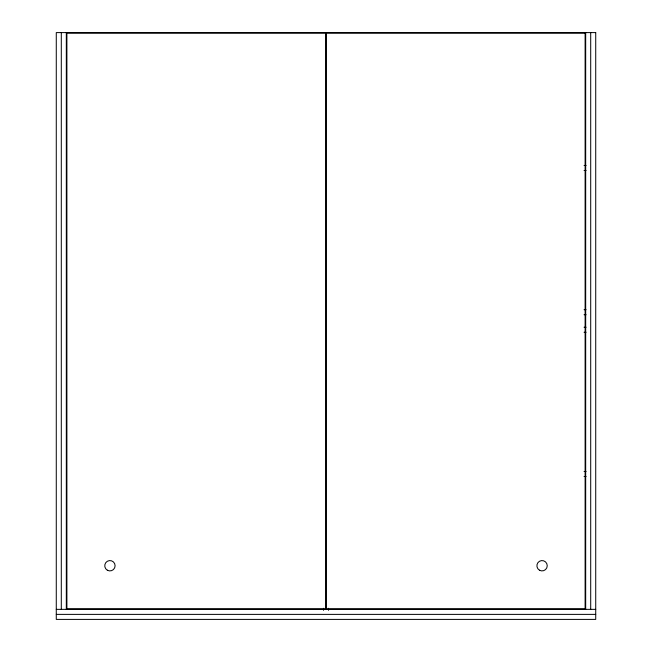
<?xml version="1.0" encoding="UTF-8"?>
<svg xmlns="http://www.w3.org/2000/svg" width="652" height="652" viewBox="0 0 652 652"><rect width="100%" height="100%" fill="white"/><g stroke="black" fill="none" stroke-linecap="round" stroke-linejoin="round"><path stroke-width="0.98" d="M584.062 165.453L586.083 165.453M584.062 170.474L586.083 170.474M584.062 309.716L586.083 309.716M584.062 314.737L586.083 314.737M584.062 327.222L586.083 327.222M584.062 332.243L586.083 332.243M584.062 471.477L586.083 471.477M584.062 476.506L586.083 476.506M56.276 609.359L595.724 609.359M56.276 614.38L595.724 614.38M590.704 32.6L590.704 609.359M585.683 32.6L585.683 609.359M328.51 608.275L328.51 610.313M323.49 608.275L323.49 610.313M66.317 32.6L66.317 609.359M61.296 32.6L61.296 609.359M595.724 32.6L56.276 32.6L56.276 619.4L595.724 619.4L595.724 32.6M325.715 33.17L66.887 33.17L66.887 608.781L325.715 608.781L325.715 33.17M585.113 33.17L326.285 33.17L326.285 608.781L585.113 608.781L585.113 33.17M539.481 570.223A5.167 5.167 0 0 0 547.24 565.74A5.167 5.167 0 0 0 539.481 561.266A5.167 5.167 0 0 0 539.481 570.223M107.344 570.223A5.167 5.167 0 0 0 115.102 565.74A5.167 5.167 0 0 0 107.344 561.266A5.167 5.167 0 0 0 107.344 570.223"/></g></svg>
